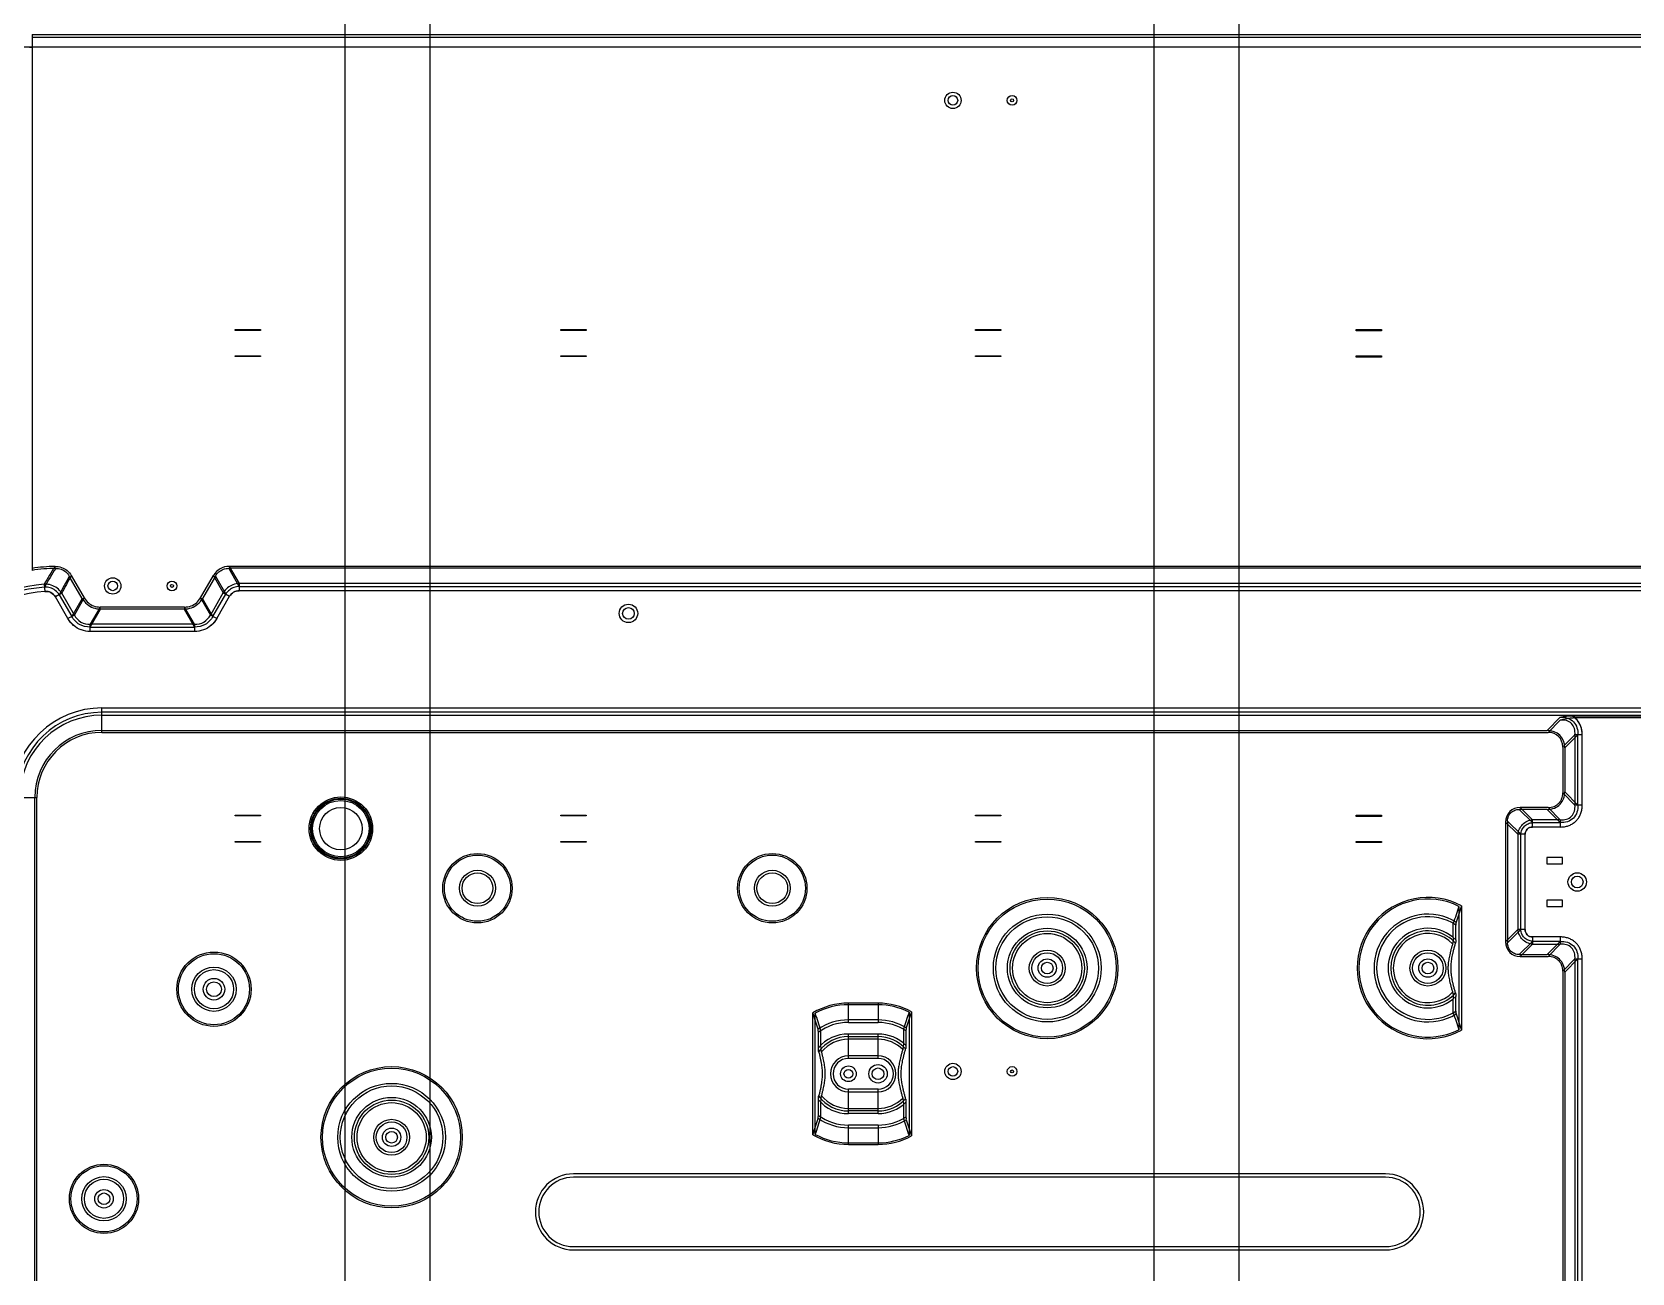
# Model space of a CAD drawing. Header units: inches. Extents: x 67335 to 69337, y -6743 to -3973.
# Drawn here: x 67791.5 to 68169.8, y -5223.7 to -4930.3 of the extents above; entities that cross this region are included whole.
import ezdxf

# ---------------------------------------------------------------- set-up
doc = ezdxf.new("R2010")
doc.units = ezdxf.units.IN
doc.header["$LTSCALE"] = 2.574606
doc.header["$MEASUREMENT"] = 0
doc.layers.get('0').update_dxf_attribs({"linetype": 'CONTINUOUS'})

msp = doc.modelspace()

# ---------------------------------------------------------------- linework, layer by layer
at = {"color": 1}
for p, q in [((67865.54, -5359.57), (67865.54, -4756.05)), ((67885.54, -4756.05), (67885.54, -5359.57)), ((68056.83, -5359.57), (68056.83, -4756.05)), ((68076.83, -4756.05), (68076.83, -5359.57))]:
    msp.add_line(p, q, dxfattribs=at)
at = {"linetype": 'Continuous'}
for p, q in [((67791.52, -4930.96), (67791.52, -5057.63)), ((67791.52, -4930.96), (68849.55, -4930.96)), ((68849.55, -4931.67), (67791.52, -4931.67)), ((68849.55, -4933.9), (67791.52, -4933.9)), ((67839.56, -5000.9), (67839.56, -5000.7)), ((67839.56, -5000.7), (67845.56, -5000.7)), ((67845.56, -5000.7), (67845.56, -5000.9)), ((67916.56, -5000.9), (67916.56, -5000.7)), ((67916.56, -5000.7), (67922.56, -5000.7)), ((67922.56, -5000.7), (67922.56, -5000.9)), ((68014.56, -5000.9), (68014.56, -5000.7)), ((68014.56, -5000.7), (68020.56, -5000.7)), ((68020.56, -5000.7), (68020.56, -5000.9)), ((68104.56, -5001), (68104.56, -5000.7)), ((68104.56, -5000.7), (68110.56, -5000.7)), ((68110.56, -5000.7), (68110.56, -5001)), ((67845.56, -5000.9), (67839.56, -5000.9)), ((67922.56, -5000.9), (67916.56, -5000.9)), ((68020.56, -5000.9), (68014.56, -5000.9)), ((68110.56, -5001), (68104.56, -5001)), ((67839.56, -5007.1), (67839.56, -5006.9)), ((67839.56, -5006.9), (67845.56, -5006.9)), ((67845.56, -5007.1), (67839.56, -5007.1)), ((67845.56, -5006.9), (67845.56, -5007.1)), ((67916.56, -5007.1), (67916.56, -5006.9)), ((67916.56, -5006.9), (67922.56, -5006.9)), ((67922.56, -5007.1), (67916.56, -5007.1)), ((67922.56, -5006.9), (67922.56, -5007.1)), ((68014.56, -5007.1), (68014.56, -5006.9)), ((68014.56, -5006.9), (68020.56, -5006.9)), ((68020.56, -5007.1), (68014.56, -5007.1)), ((68020.56, -5006.9), (68020.56, -5007.1)), ((68104.56, -5007.2), (68104.56, -5006.9)), ((68104.56, -5006.9), (68110.56, -5006.9)), ((68110.56, -5007.2), (68104.56, -5007.2)), ((68110.56, -5006.9), (68110.56, -5007.2)), ((67840.5, -5061.41), (67838.03, -5057.14)), ((68198.92, -5057.14), (67838.03, -5057.14)), ((67838.16, -5056.68), (67840.5, -5060.72)), ((68198.79, -5056.68), (67838.16, -5056.68)), ((67794.42, -5060.88), (67794.57, -5062.61)), ((67803.39, -5064.25), (67800.34, -5058.97)), ((67800.81, -5058.86), (67803.86, -5064.13)), ((67831.36, -5064.13), (67834.41, -5058.85)), ((67834.88, -5058.96), (67831.83, -5064.25)), ((67836.75, -5062.89), (67834.41, -5058.85)), ((67834.88, -5058.96), (67837.35, -5063.23)), ((67840.5, -5060.72), (67840.5, -5062.45)), ((68196.46, -5060.72), (67840.5, -5060.72)), ((67798.56, -5063.03), (67797.06, -5063.9)), ((67800.03, -5069.04), (67797.06, -5063.9)), ((67797.96, -5063.38), (67800.93, -5068.52)), ((67801.53, -5068.18), (67798.56, -5063.03)), ((67803.39, -5064.25), (67800.93, -5068.52)), ((67801.53, -5068.18), (67803.86, -5064.13)), ((67831.36, -5064.13), (67833.69, -5068.18)), ((67834.29, -5068.52), (67831.83, -5064.25)), ((67836.75, -5062.89), (67833.69, -5068.18)), ((67834.29, -5068.52), (67837.35, -5063.23)), ((67835.19, -5069.04), (67838.25, -5063.75)), ((67836.75, -5062.89), (67838.25, -5063.75)), ((67840.5, -5061.41), (68196.46, -5061.41)), ((68196.46, -5062.45), (67840.5, -5062.45)), ((67801.53, -5068.18), (67800.03, -5069.04)), ((67807.61, -5066.3), (67805.28, -5070.34)), ((67805.28, -5071.03), (67807.74, -5066.76)), ((67827.61, -5066.3), (67807.61, -5066.3)), ((67827.48, -5066.76), (67807.74, -5066.76)), ((67827.48, -5066.76), (67829.94, -5071.03)), ((67829.94, -5070.34), (67827.61, -5066.3)), ((67835.19, -5069.04), (67833.69, -5068.18)), ((67805.28, -5072.07), (67805.28, -5070.34)), ((67829.94, -5070.34), (67805.28, -5070.34)), ((67805.28, -5071.03), (67829.94, -5071.03)), ((67829.94, -5072.07), (67805.28, -5072.07)), ((67829.94, -5070.34), (67829.94, -5072.07)), ((67808.04, -5095.92), (67808.04, -5090.14)), ((67808.04, -5090.14), (68833.04, -5090.14)), ((68833.04, -5091.18), (67808.04, -5091.18)), ((67808.04, -5091.88), (68833.04, -5091.88)), ((68152.84, -5092.34), (68149.72, -5095.46)), ((68149.95, -5095.92), (68152.84, -5093.03)), ((68155.59, -5091.99), (68185.48, -5091.99)), ((68156.26, -5092.45), (68184.81, -5092.45)), ((67808.04, -5095.46), (68149.72, -5095.46)), ((67808.04, -5095.92), (68149.95, -5095.92)), ((68156.3, -5096.5), (68153.42, -5099.38)), ((68153.88, -5099.61), (68157, -5096.5)), ((68158.04, -5096.5), (68156.3, -5096.49)), ((68156.3, -5096.5), (68156.3, -5113.1)), ((68157, -5113.1), (68157, -5096.5)), ((68158.04, -5113.1), (68158.04, -5096.5)), ((68153.42, -5099.38), (68153.42, -5110.22)), ((68153.88, -5099.61), (68153.88, -5109.99)), ((68153.42, -5110.22), (68156.3, -5113.1)), ((68157, -5113.1), (68153.88, -5109.99)), ((67788.94, -5111.3), (67792.65, -5111.3)), ((67792.19, -5352.12), (67792.19, -5111.3)), ((67792.65, -5352.35), (67792.65, -5111.3)), ((68146.27, -5117.26), (68143.15, -5114.14)), ((68149.72, -5114.14), (68143.15, -5114.14)), ((68143.38, -5113.68), (68146.27, -5116.57)), ((68149.95, -5113.68), (68143.38, -5113.68)), ((68149.72, -5114.14), (68152.84, -5117.26)), ((68152.84, -5116.57), (68149.95, -5113.68)), ((68158.04, -5113.1), (68156.3, -5113.1)), ((67839.56, -5115.69), (67839.56, -5115.49)), ((67839.56, -5115.49), (67845.56, -5115.49)), ((67845.56, -5115.69), (67839.56, -5115.69)), ((67845.56, -5115.49), (67845.56, -5115.69)), ((67916.56, -5115.69), (67916.56, -5115.49)), ((67916.56, -5115.49), (67922.56, -5115.49)), ((67922.56, -5115.69), (67916.56, -5115.69)), ((67922.56, -5115.49), (67922.56, -5115.69)), ((68014.56, -5115.69), (68014.56, -5115.49)), ((68014.56, -5115.49), (68020.56, -5115.49)), ((68020.56, -5115.69), (68014.56, -5115.69)), ((68020.56, -5115.49), (68020.56, -5115.69)), ((68104.56, -5115.79), (68104.56, -5115.49)), ((68104.56, -5115.49), (68110.56, -5115.49)), ((68110.56, -5115.79), (68104.56, -5115.79)), ((68110.56, -5115.49), (68110.56, -5115.79)), ((68139.92, -5117.14), (68139.92, -5145.45)), ((68142.8, -5120.03), (68139.92, -5117.14)), ((68140.38, -5116.91), (68140.38, -5145.69)), ((68140.38, -5116.91), (68143.5, -5120.03)), ((68146.27, -5118.3), (68146.27, -5116.57)), ((68152.84, -5116.57), (68146.27, -5116.57)), ((68146.27, -5117.26), (68152.84, -5117.26)), ((68152.84, -5116.57), (68152.84, -5118.3)), ((67839.56, -5121.89), (67839.56, -5121.69)), ((67839.56, -5121.69), (67845.56, -5121.69)), ((67845.56, -5121.69), (67845.56, -5121.89)), ((67916.56, -5121.89), (67916.56, -5121.69)), ((67916.56, -5121.69), (67922.56, -5121.69)), ((67922.56, -5121.69), (67922.56, -5121.89)), ((68014.56, -5121.89), (68014.56, -5121.69)), ((68014.56, -5121.69), (68020.56, -5121.69)), ((68020.56, -5121.69), (68020.56, -5121.89)), ((68104.56, -5121.99), (68104.56, -5121.69)), ((68104.56, -5121.69), (68110.56, -5121.69)), ((68110.56, -5121.69), (68110.56, -5121.99)), ((68142.8, -5120.03), (68142.8, -5142.57)), ((68144.54, -5120.03), (68142.8, -5120.03)), ((68143.5, -5142.57), (68143.5, -5120.03)), ((68144.54, -5142.57), (68144.54, -5120.03)), ((68152.84, -5118.3), (68146.27, -5118.3)), ((67845.56, -5121.89), (67839.56, -5121.89)), ((67922.56, -5121.89), (67916.56, -5121.89)), ((68020.56, -5121.89), (68014.56, -5121.89)), ((68110.56, -5121.99), (68104.56, -5121.99)), ((68149.64, -5125.5), (68149.64, -5127)), ((68153.34, -5125.5), (68149.64, -5125.5)), ((68153.34, -5127), (68153.34, -5125.5)), ((68149.64, -5127), (68153.34, -5127)), ((68149.64, -5135.6), (68149.64, -5137.1)), ((68153.34, -5135.6), (68149.64, -5135.6)), ((68153.34, -5137.1), (68153.34, -5135.6)), ((68128.87, -5137.07), (68128.87, -5166.23)), ((68129.48, -5136.97), (68129.48, -5166.33)), ((68149.64, -5137.1), (68153.34, -5137.1)), ((68127.53, -5144.4), (68127.53, -5141.11)), ((68128.14, -5144.95), (68128.14, -5141.48)), ((68139.92, -5145.45), (68142.8, -5142.57)), ((68143.5, -5142.57), (68140.38, -5145.69)), ((68144.54, -5142.57), (68142.8, -5142.57)), ((68146.27, -5144.3), (68146.27, -5146.03)), ((68152.84, -5144.3), (68146.27, -5144.3)), ((68152.84, -5144.3), (68152.84, -5146.03)), ((68143.15, -5148.46), (68146.27, -5145.34)), ((68146.27, -5146.03), (68143.38, -5148.92)), ((68152.84, -5145.34), (68146.27, -5145.34)), ((68146.27, -5146.03), (68152.84, -5146.03)), ((68152.84, -5145.34), (68149.72, -5148.46)), ((68149.95, -5148.92), (68152.84, -5146.03)), ((68143.15, -5148.46), (68149.72, -5148.46)), ((68143.38, -5148.92), (68149.95, -5148.92)), ((68156.3, -5149.5), (68153.42, -5152.38)), ((68153.88, -5152.61), (68157, -5149.5)), ((68156.3, -5149.5), (68156.3, -5313.1)), ((68156.3, -5149.5), (68158.04, -5149.5)), ((68157, -5313.1), (68157, -5149.5)), ((68158.04, -5313.1), (68158.04, -5149.5)), ((68153.42, -5152.38), (68153.42, -5310.22)), ((68153.88, -5152.61), (68153.88, -5309.99)), ((68127.53, -5162.19), (68127.53, -5158.9)), ((68128.14, -5161.82), (68128.14, -5158.35)), ((67976.09, -5191.05), (67976.09, -5162.25)), ((67976.7, -5190.97), (67976.7, -5162.33)), ((67984.54, -5164.52), (67984.54, -5159.95)), ((67991.54, -5159.95), (67984.54, -5159.95)), ((67991.54, -5160.33), (67984.54, -5160.33)), ((67991.54, -5159.95), (67991.54, -5164.52)), ((67998.87, -5162.07), (67998.87, -5191.23)), ((67999.48, -5161.97), (67999.48, -5191.33)), ((67977.43, -5170.49), (67977.43, -5166.82)), ((67978.04, -5169.84), (67978.04, -5166.41)), ((67991.54, -5163.91), (67984.54, -5163.91)), ((67984.54, -5164.52), (67991.54, -5164.52)), ((67997.53, -5166.11), (67997.53, -5169.4)), ((67998.14, -5166.48), (67998.14, -5169.95)), ((67984.54, -5173.02), (67984.54, -5167.24)), ((67991.54, -5167.24), (67984.54, -5167.24)), ((67984.54, -5167.85), (67991.54, -5167.85)), ((67991.54, -5168.47), (67984.54, -5168.47)), ((67991.54, -5173.02), (67991.54, -5167.24)), ((67991.54, -5172.41), (67984.54, -5172.41)), ((67991.54, -5173.02), (67984.54, -5173.02)), ((67984.54, -5186.06), (67984.54, -5180.28)), ((67991.54, -5180.28), (67984.54, -5180.28)), ((67984.54, -5180.89), (67991.54, -5180.89)), ((67991.54, -5186.06), (67991.54, -5180.28)), ((67977.43, -5186.48), (67977.43, -5182.81)), ((67978.04, -5186.89), (67978.04, -5183.46)), ((67984.54, -5184.83), (67991.54, -5184.83)), ((67991.54, -5185.44), (67984.54, -5185.44)), ((67991.54, -5186.06), (67984.54, -5186.06)), ((67997.53, -5183.9), (67997.53, -5187.19)), ((67998.14, -5183.35), (67998.14, -5186.82)), ((67984.54, -5193.35), (67984.54, -5188.78)), ((67991.54, -5188.78), (67984.54, -5188.78)), ((67984.54, -5189.39), (67991.54, -5189.39)), ((67991.54, -5188.78), (67991.54, -5193.35)), ((67984.54, -5192.97), (67991.54, -5192.97)), ((67984.54, -5193.35), (67991.54, -5193.35)), ((68111.54, -5200.3), (67919.54, -5200.3)), ((68111.54, -5201.1), (67919.54, -5201.1)), ((67919.54, -5217.5), (68111.54, -5217.5)), ((67919.54, -5218.3), (68111.54, -5218.3))]:
    msp.add_line(p, q, dxfattribs=at)
for centre, radius in [((68009.24, -4946.51), 1.93), ((68009.24, -4946.51), 1.13), ((68023.24, -4946.51), 1.15), ((68023.24, -4946.51), 0.35), ((67810.61, -5061.3), 1.93), ((67810.61, -5061.3), 1.13), ((67824.61, -5061.3), 1.15), ((67824.61, -5061.3), 0.35), ((67932.54, -5067.8), 2.18), ((67932.54, -5067.8), 1.38), ((67864.54, -5118.69), 7.5), ((67864.54, -5118.69), 7.17), ((67864.54, -5118.69), 7), ((67864.54, -5118.69), 6.67), ((67864.54, -5118.69), 5.03), ((67896.84, -5132.77), 8.2), ((67896.84, -5132.77), 7.82), ((67966.54, -5132.77), 8.2), ((67966.54, -5132.77), 7.82), ((67896.84, -5132.77), 4.24), ((67896.84, -5132.77), 3.63), ((67966.54, -5132.77), 4.24), ((67966.54, -5132.77), 3.63), ((68156.84, -5131.3), 2.18), ((68156.84, -5131.3), 1.38), ((68031.54, -5151.65), 16.7), ((68031.54, -5151.65), 16.32), ((68031.54, -5151.65), 12.74), ((68031.54, -5151.65), 12.13), ((68031.54, -5151.65), 9.41), ((68031.54, -5151.65), 8.79), ((68031.54, -5151.65), 8.18), ((67834.54, -5156.65), 8.78), ((67834.54, -5156.65), 8.4), ((68031.54, -5151.65), 4.24), ((68031.54, -5151.65), 3.63), ((68121.54, -5151.65), 4.24), ((68121.54, -5151.65), 3.63), ((67834.54, -5156.65), 5.24), ((67834.54, -5156.65), 4.63), ((68031.54, -5151.65), 2.18), ((68031.54, -5151.65), 1.38), ((68121.54, -5151.65), 2.18), ((68121.54, -5151.65), 1.38), ((67834.54, -5156.65), 2.55), ((67834.54, -5156.65), 1.75), ((67991.54, -5176.65), 2.18), ((68009.24, -5176.09), 1.93), ((67876.54, -5191.65), 16.7), ((67876.54, -5191.65), 16.32), ((67984.54, -5176.65), 1.85), ((67984.54, -5176.65), 1.05), ((67991.54, -5176.65), 1.38), ((68009.24, -5176.09), 1.13), ((68023.24, -5176.09), 1.15), ((68023.24, -5176.09), 0.35), ((67876.54, -5191.65), 12.74), ((67876.54, -5191.65), 12.13), ((67876.54, -5191.65), 9.41), ((67876.54, -5191.65), 8.79), ((67876.54, -5191.65), 8.18), ((67876.54, -5191.65), 4.24), ((67876.54, -5191.65), 3.63), ((67876.54, -5191.65), 2.18), ((67876.54, -5191.65), 1.38), ((67808.54, -5206.2), 8.19), ((67808.54, -5206.2), 7.82), ((67808.54, -5206.2), 5.24), ((67808.54, -5206.2), 4.63), ((67808.54, -5206.2), 2.18), ((67808.54, -5206.2), 1.38)]:
    msp.add_circle(centre, radius, dxfattribs=at)
for centre, radius, start, end in [((67791.51, -4903.87), 30.02, 265.1963, 270.0116), ((67791.51, -4908.14), 25.76, 264.8133, 270.0117), ((67798.04, -5101.3), 44.62, 91.3841, 98.3984), ((67798.04, -5101.3), 44.16, 91.1901, 98.4869), ((67956.45, -5156.17), 187.97, 148.0459, 149.5392), ((67951.21, -5152.05), 180.97, 148.3718, 150.0019), ((67798.04, -5101.3), 40.58, 95.1124, 180), ((67926.09, -5129.96), 144.4, 150.5537, 152.543), ((67929.63, -5131.21), 147.75, 150.6794, 152.5196), ((67798.04, -5101.3), 39.88, 95.1124, 180), ((67798.04, -5101.3), 38.85, 95.1125, 180), ((67808.04, -5111.3), 21.15, 90, 177.3432), ((67808.04, -5111.3), 20.12, 90, 177.3432), ((67808.04, -5111.3), 19.42, 90, 177.3432), ((67808.04, -5111.3), 15.84, 90, 180), ((67808.04, -5111.3), 15.38, 90, 180), ((68121.54, -5151.65), 16.7, 61.574, 298.426), ((68121.54, -5151.65), 16.32, 63.3016, 296.6984), ((68121.54, -5151.65), 12.74, 58.354, 301.6466), ((68121.54, -5151.65), 12.13, 56.9838, 303.0162), ((69448.48, -5576.94), 1390.99, 161.56499, 161.74031), ((69112.18, -5462.61), 1035.25, 161.66617, 161.8897), ((68121.54, -5151.65), 9.41, 45.3821, 314.6179), ((68121.54, -5151.65), 8.79, 42.0457, 317.9543), ((68121.54, -5151.65), 8.18, 44.4511, 315.5489), ((67984.54, -5176.65), 16.7, 90, 120.3958), ((67377.99, -5359.13), 629.67, 17.84931, 18.22059), ((67984.54, -5176.65), 16.32, 90, 118.6806), ((67147.77, -5436.94), 873.23, 18.04736, 18.329), ((67991.54, -5176.65), 16.7, 61.574, 90), ((67991.54, -5176.65), 16.32, 63.3016, 90), ((69318.48, -5601.94), 1390.99, 161.56499, 161.74031), ((68982.18, -5487.61), 1035.25, 161.66617, 161.8897), ((69455.43, -4724.05), 1398.32, 198.26012, 198.43453), ((69017.75, -4871.78), 935.83, 198.09833, 198.34566), ((67984.54, -5176.65), 12.74, 90, 124.3278), ((67984.54, -5176.65), 12.13, 90, 125.8812), ((67991.54, -5176.65), 12.74, 58.354, 90), ((67991.54, -5176.65), 12.13, 56.9838, 90), ((67984.54, -5176.65), 9.41, 90, 139.0711), ((67984.54, -5176.65), 8.79, 90, 143.0788), ((67984.54, -5176.65), 8.18, 90, 140.8013), ((67991.54, -5176.65), 9.41, 45.3821, 90), ((67991.54, -5176.65), 8.79, 42.0457, 90), ((67991.54, -5176.65), 8.18, 44.4511, 90), ((67984.54, -5176.65), 4.24, 90, 270), ((67984.54, -5176.65), 3.63, 90, 270), ((67991.54, -5176.65), 4.24, 270, 90), ((67991.54, -5176.65), 3.63, 270, 90), ((67984.54, -5176.65), 8.79, 216.9212, 270), ((67984.54, -5176.65), 8.18, 219.1987, 270), ((67984.54, -5176.65), 9.41, 220.9289, 270), ((67991.54, -5176.65), 8.18, 270, 315.5489), ((67991.54, -5176.65), 8.79, 270, 317.9543), ((67991.54, -5176.65), 9.41, 270, 314.6179), ((67311.85, -4972.63), 699.23, 341.79778, 342.13203), ((67147.15, -4916.16), 873.89, 341.67106, 341.95248), ((67984.54, -5176.65), 12.74, 235.6732, 270), ((67984.54, -5176.65), 12.13, 234.1188, 270), ((67991.54, -5176.65), 12.13, 270, 303.0162), ((67991.54, -5176.65), 12.74, 270, 301.6466), ((69325.43, -4749.06), 1398.32, 198.26012, 198.43453), ((68887.75, -4896.78), 935.83, 198.09833, 198.34566), ((67984.54, -5176.65), 16.7, 239.6042, 270), ((67984.54, -5176.65), 16.32, 241.3194, 270), ((67991.54, -5176.65), 16.32, 270, 296.6984), ((67991.54, -5176.65), 16.7, 270, 298.426), ((67919.54, -5209.3), 9, 90, 270), ((67919.54, -5209.3), 8.2, 90, 270), ((68111.54, -5209.3), 9, 270, 90), ((68111.54, -5209.3), 8.2, 270, 90)]:
    msp.add_arc(centre, radius, start, end, dxfattribs=at)
for centre, major_axis, ratio, start_param, end_param in [((67839, -5062.45), (-3, 5.2), 0.83205, -0.447832, 0.447832), ((68148.34, -5101), (4.38, 4.38), 0.774597, -0.659058, 0.659058), ((68148.8, -5100.54), (3.65, 3.65), 0.774597, -0.659058, 0.659058), ((68144.54, -5118.3), (-3.65, 3.65), 0.774597, -0.659058, 0.659058), ((68144.54, -5144.3), (3.65, 3.65), 0.774597, -3.800651, -2.482535)]:
    msp.add_ellipse(centre, major_axis=major_axis, ratio=ratio, start_param=start_param, end_param=end_param, dxfattribs=at)
for points, knots in [([(67796.96, -5056.69), (67797.48, -5056.68), (67798.52, -5056.83), (67799.89, -5057.61), (67800.56, -5058.41), (67800.81, -5058.86)], [0, 0, 0, 0, 0.338529, 0.666201, 1, 1, 1, 1]), ([(67797.12, -5057.15), (67797.55, -5057.14), (67798.43, -5057.27), (67799.58, -5057.92), (67800.13, -5058.6), (67800.34, -5058.97)], [0, 0, 0, 0, 0.337948, 0.668635, 1, 1, 1, 1]), ([(67834.88, -5058.96), (67835.09, -5058.59), (67835.64, -5057.93), (67836.76, -5057.28), (67837.6, -5057.14), (67838.03, -5057.14)], [0, 0, 0, 0, 0.340382, 0.659618, 1, 1, 1, 1]), ([(67798.56, -5063.03), (67798.26, -5062.58), (67797.51, -5061.78), (67796.05, -5061.02), (67794.96, -5060.87), (67794.42, -5060.88)], [0, 0, 0, 0, 0.33516, 0.664992, 1, 1, 1, 1]), ([(67840.5, -5060.72), (67840, -5060.75), (67839.01, -5060.96), (67837.7, -5061.72), (67837.02, -5062.47), (67836.75, -5062.89)], [0, 0, 0, 0, 0.334593, 0.665438, 1, 1, 1, 1]), ([(67797.96, -5063.38), (67797.71, -5062.99), (67797.09, -5062.3), (67795.85, -5061.66), (67794.93, -5061.55), (67794.48, -5061.57)], [0, 0, 0, 0, 0.336043, 0.666773, 1, 1, 1, 1]), ([(67803.39, -5064.25), (67803.69, -5064.76), (67804.44, -5065.68), (67805.98, -5066.57), (67807.15, -5066.76), (67807.74, -5066.76)], [0, 0, 0, 0, 0.340382, 0.659618, 1, 1, 1, 1]), ([(67803.86, -5064.13), (67804.12, -5064.58), (67804.76, -5065.37), (67806.09, -5066.13), (67807.1, -5066.3), (67807.61, -5066.3)], [0, 0, 0, 0, 0.340325, 0.659675, 1, 1, 1, 1]), ([(67827.48, -5066.76), (67828.07, -5066.76), (67829.24, -5066.57), (67830.78, -5065.68), (67831.53, -5064.76), (67831.83, -5064.25)], [0, 0, 0, 0, 0.340382, 0.659618, 1, 1, 1, 1]), ([(67827.61, -5066.3), (67828.12, -5066.3), (67829.13, -5066.13), (67830.46, -5065.37), (67831.1, -5064.58), (67831.36, -5064.13)], [0, 0, 0, 0, 0.340325, 0.659675, 1, 1, 1, 1]), ([(67840.5, -5061.41), (67840.08, -5061.43), (67839.24, -5061.6), (67838.13, -5062.24), (67837.57, -5062.88), (67837.35, -5063.23)], [0, 0, 0, 0, 0.334517, 0.66553, 1, 1, 1, 1]), ([(67805.28, -5071.03), (67804.4, -5071.06), (67802.6, -5070.65), (67801.34, -5069.29), (67800.93, -5068.52)], [0, 0, 0, 0, 0.5, 1, 1, 1, 1]), ([(67801.53, -5068.18), (67801.87, -5068.85), (67802.94, -5070.06), (67804.52, -5070.38), (67805.28, -5070.34)], [0, 0, 0, 0, 0.5, 1, 1, 1, 1]), ([(67829.94, -5070.34), (67830.7, -5070.38), (67832.28, -5070.06), (67833.35, -5068.85), (67833.69, -5068.18)], [0, 0, 0, 0, 0.5, 1, 1, 1, 1]), ([(67834.29, -5068.52), (67833.88, -5069.29), (67832.62, -5070.65), (67830.81, -5071.06), (67829.94, -5071.03)], [0, 0, 0, 0, 0.5, 1, 1, 1, 1]), ([(67805.28, -5072.07), (67804.56, -5072.07), (67803.15, -5071.84), (67801.29, -5070.76), (67800.38, -5069.65), (67800.03, -5069.04)], [0, 0, 0, 0, 0.337873, 0.664717, 1, 1, 1, 1]), ([(67805.28, -5072.07), (67804.57, -5072.07), (67803.15, -5071.84), (67801.28, -5070.76), (67800.38, -5069.65), (67800.03, -5069.04)], [0, 0, 0, 0, 0.334989, 0.668056, 1, 1, 1, 1]), ([(67835.19, -5069.04), (67834.84, -5069.66), (67833.93, -5070.77), (67832.06, -5071.84), (67830.65, -5072.07), (67829.94, -5072.07)], [0, 0, 0, 0, 0.337483, 0.664596, 1, 1, 1, 1]), ([(67835.19, -5069.04), (67834.84, -5069.65), (67833.94, -5070.76), (67832.07, -5071.84), (67830.65, -5072.07), (67829.94, -5072.07)], [0, 0, 0, 0, 0.331968, 0.665036, 1, 1, 1, 1]), ([(68152.84, -5092.34), (68153.17, -5092.27), (68153.8, -5092.14), (68154.72, -5092.02), (68155.31, -5091.99), (68155.59, -5091.99)], [0, 0, 0, 0, 0.364242, 0.698613, 1, 1, 1, 1]), ([(68152.84, -5092.34), (68153.4, -5092.31), (68154.54, -5092.43), (68156.03, -5093.31), (68156.91, -5094.8), (68157.02, -5095.93), (68157, -5096.5)], [0, 0, 0, 0, 0.252375, 0.499991, 0.747616, 1, 1, 1, 1]), ([(68152.84, -5093.03), (68153.15, -5092.94), (68153.75, -5092.77), (68154.64, -5092.58), (68155.47, -5092.48), (68156.01, -5092.45), (68156.26, -5092.45)], [0, 0, 0, 0, 0.278422, 0.539156, 0.78083, 1, 1, 1, 1]), ([(68156.3, -5096.5), (68156.35, -5096.01), (68156.3, -5095.04), (68155.58, -5093.75), (68154.29, -5093.04), (68153.32, -5092.99), (68152.84, -5093.03)], [0, 0, 0, 0, 0.25603, 0.500009, 0.74398, 1, 1, 1, 1]), ([(68158.04, -5096.5), (68158.04, -5095.85), (68157.85, -5094.62), (68156.97, -5093.02), (68156.08, -5092.27), (68155.59, -5091.99)], [0, 0, 0, 0, 0.364419, 0.682059, 1, 1, 1, 1]), ([(68158.04, -5096.5), (68158.04, -5095.96), (68157.91, -5094.93), (68157.3, -5093.52), (68156.64, -5092.77), (68156.26, -5092.45)], [0, 0, 0, 0, 0.353541, 0.677016, 1, 1, 1, 1]), ([(68149.72, -5114.14), (68150.31, -5114.14), (68151.46, -5113.95), (68152.86, -5113.01), (68153.71, -5111.61), (68153.88, -5110.53), (68153.88, -5109.99)], [0, 0, 0, 0, 0.271185, 0.514177, 0.748729, 1, 1, 1, 1]), ([(68149.95, -5113.68), (68150.21, -5113.68), (68150.69, -5113.64), (68151.37, -5113.44), (68151.96, -5113.14), (68152.47, -5112.73), (68152.87, -5112.23), (68153.18, -5111.64), (68153.37, -5110.96), (68153.42, -5110.47), (68153.42, -5110.22)], [0, 0, 0, 0, 0.13846, 0.265311, 0.384583, 0.500028, 0.615446, 0.734718, 0.861546, 1, 1, 1, 1]), ([(68140.38, -5116.91), (68140.38, -5116.52), (68140.51, -5115.77), (68141.13, -5114.83), (68142.06, -5114.26), (68142.78, -5114.14), (68143.15, -5114.14)], [0, 0, 0, 0, 0.268736, 0.511078, 0.746903, 1, 1, 1, 1]), ([(68152.84, -5118.3), (68153.17, -5118.3), (68153.81, -5118.25), (68154.73, -5118.03), (68155.55, -5117.66), (68156.28, -5117.16), (68156.89, -5116.56), (68157.38, -5115.84), (68157.76, -5115.01), (68157.99, -5114.08), (68158.04, -5113.44), (68158.04, -5113.1)], [0, 0, 0, 0, 0.119026, 0.233184, 0.342573, 0.447575, 0.550199, 0.654774, 0.764197, 0.879184, 1, 1, 1, 1]), ([(68157, -5113.1), (68157.02, -5113.66), (68156.91, -5114.8), (68156.03, -5116.29), (68154.54, -5117.17), (68153.4, -5117.29), (68152.84, -5117.26)], [0, 0, 0, 0, 0.252375, 0.5, 0.747625, 1, 1, 1, 1]), ([(68152.84, -5116.57), (68153.32, -5116.61), (68154.29, -5116.56), (68155.58, -5115.85), (68156.3, -5114.56), (68156.35, -5113.59), (68156.3, -5113.1)], [0, 0, 0, 0, 0.25602, 0.5, 0.74398, 1, 1, 1, 1]), ([(68142.8, -5120.03), (68142.85, -5119.59), (68143.1, -5118.72), (68143.88, -5117.63), (68144.97, -5116.86), (68145.83, -5116.62), (68146.27, -5116.57)], [0, 0, 0, 0, 0.253893, 0.50294, 0.750441, 1, 1, 1, 1]), ([(68143.5, -5120.03), (68143.53, -5119.67), (68143.71, -5118.96), (68144.32, -5118.08), (68145.21, -5117.47), (68145.91, -5117.29), (68146.27, -5117.26)], [0, 0, 0, 0, 0.256265, 0.501739, 0.746309, 1, 1, 1, 1]), ([(68127.53, -5144.4), (68127.53, -5144.6), (68127.52, -5144.99), (68127.47, -5145.49), (68127.41, -5145.79), (68127.38, -5145.92)], [0, 0, 0, 0, 0.403511, 0.744972, 1, 1, 1, 1]), ([(68128.22, -5140.8), (68128.2, -5140.86), (68128.17, -5140.99), (68128.15, -5141.22), (68128.14, -5141.39), (68128.14, -5141.48)], [0, 0, 0, 0, 0.2621, 0.598137, 1, 1, 1, 1]), ([(68146.27, -5146.03), (68145.82, -5145.98), (68144.96, -5145.73), (68143.86, -5144.95), (68143.09, -5143.86), (68142.85, -5143), (68142.8, -5142.57)], [0, 0, 0, 0, 0.253893, 0.50294, 0.750441, 1, 1, 1, 1]), ([(68146.27, -5145.34), (68145.91, -5145.31), (68145.2, -5145.13), (68144.31, -5144.51), (68143.7, -5143.63), (68143.53, -5142.93), (68143.5, -5142.57)], [0, 0, 0, 0, 0.256265, 0.501739, 0.746309, 1, 1, 1, 1]), ([(68158.04, -5149.5), (68158.04, -5149.17), (68157.99, -5148.53), (68157.76, -5147.61), (68157.39, -5146.78), (68156.9, -5146.06), (68156.29, -5145.45), (68155.57, -5144.95), (68154.74, -5144.58), (68153.82, -5144.35), (68153.17, -5144.3), (68152.84, -5144.3)], [0, 0, 0, 0, 0.119033, 0.233199, 0.342591, 0.447588, 0.550202, 0.654772, 0.764198, 0.879187, 1, 1, 1, 1]), ([(68127.38, -5145.92), (68127.3, -5146.19), (68127.15, -5146.7), (68126.95, -5147.45), (68126.77, -5148.15), (68126.62, -5148.81), (68126.5, -5149.43), (68126.4, -5150.02), (68126.33, -5150.58), (68126.29, -5151.11), (68126.27, -5151.63), (68126.29, -5152.15), (68126.33, -5152.68), (68126.39, -5153.23), (68126.49, -5153.82), (68126.61, -5154.45), (68126.76, -5155.11), (68126.94, -5155.82), (68127.15, -5156.58), (68127.3, -5157.11), (68127.38, -5157.38)], [0, 0, 0, 0, 0.071125, 0.137283, 0.198961, 0.256616, 0.310699, 0.361341, 0.408885, 0.454293, 0.498306, 0.542043, 0.587225, 0.634731, 0.685537, 0.73989, 0.798052, 0.860473, 0.927632, 1, 1, 1, 1]), ([(68128.07, -5157.54), (68127.99, -5157.25), (68127.84, -5156.7), (68127.63, -5155.9), (68127.45, -5155.14), (68127.3, -5154.43), (68127.18, -5153.76), (68127.09, -5153.13), (68127.03, -5152.54), (68127, -5151.96), (68127, -5151.4), (68127.03, -5150.83), (68127.08, -5150.23), (68127.17, -5149.6), (68127.29, -5148.92), (68127.44, -5148.2), (68127.62, -5147.43), (68127.83, -5146.61), (68127.99, -5146.05), (68128.07, -5145.76)], [0, 0, 0, 0, 0.074034, 0.142989, 0.207439, 0.267885, 0.324717, 0.377524, 0.426786, 0.473905, 0.520625, 0.567584, 0.61683, 0.670016, 0.72733, 0.788505, 0.854036, 0.924374, 1, 1, 1, 1]), ([(68128.14, -5144.95), (68128.14, -5145.06), (68128.14, -5145.26), (68128.11, -5145.53), (68128.09, -5145.69), (68128.07, -5145.76)], [0, 0, 0, 0, 0.404782, 0.738783, 1, 1, 1, 1]), ([(68143.15, -5148.46), (68142.76, -5148.46), (68142, -5148.33), (68141.07, -5147.71), (68140.49, -5146.78), (68140.38, -5146.05), (68140.38, -5145.69)], [0, 0, 0, 0, 0.268736, 0.511078, 0.746903, 1, 1, 1, 1]), ([(68152.84, -5145.34), (68153.4, -5145.31), (68154.54, -5145.43), (68156.03, -5146.31), (68156.91, -5147.8), (68157.02, -5148.93), (68157, -5149.5)], [0, 0, 0, 0, 0.252375, 0.5, 0.747625, 1, 1, 1, 1]), ([(68156.3, -5149.5), (68156.35, -5149.01), (68156.3, -5148.04), (68155.58, -5146.75), (68154.29, -5146.04), (68153.32, -5145.99), (68152.84, -5146.03)], [0, 0, 0, 0, 0.25602, 0.5, 0.74398, 1, 1, 1, 1]), ([(68153.88, -5152.61), (68153.88, -5152.02), (68153.68, -5150.88), (68152.74, -5149.48), (68151.35, -5148.63), (68150.27, -5148.46), (68149.72, -5148.46)], [0, 0, 0, 0, 0.271185, 0.514177, 0.748729, 1, 1, 1, 1]), ([(68153.42, -5152.38), (68153.42, -5152.13), (68153.37, -5151.64), (68153.18, -5150.96), (68152.87, -5150.37), (68152.47, -5149.87), (68151.96, -5149.46), (68151.37, -5149.16), (68150.69, -5148.96), (68150.21, -5148.92), (68149.95, -5148.92)], [0, 0, 0, 0, 0.13846, 0.265311, 0.384583, 0.500028, 0.615446, 0.734718, 0.861546, 1, 1, 1, 1]), ([(68127.38, -5157.38), (68127.41, -5157.51), (68127.47, -5157.82), (68127.52, -5158.32), (68127.53, -5158.7), (68127.53, -5158.9)], [0, 0, 0, 0, 0.265114, 0.606612, 1, 1, 1, 1]), ([(68128.07, -5157.54), (68128.08, -5157.59), (68128.1, -5157.7), (68128.13, -5157.88), (68128.14, -5158.1), (68128.14, -5158.26), (68128.14, -5158.35)], [0, 0, 0, 0, 0.179473, 0.409053, 0.684068, 1, 1, 1, 1]), ([(68128.14, -5161.82), (68128.14, -5161.91), (68128.15, -5162.08), (68128.17, -5162.31), (68128.2, -5162.44), (68128.22, -5162.49)], [0, 0, 0, 0, 0.407441, 0.743705, 1, 1, 1, 1]), ([(67977.43, -5166.82), (67977.43, -5166.73), (67977.42, -5166.55), (67977.4, -5166.32), (67977.37, -5166.19), (67977.35, -5166.13)], [0, 0, 0, 0, 0.408566, 0.744, 1, 1, 1, 1]), ([(67998.22, -5165.8), (67998.2, -5165.86), (67998.17, -5165.99), (67998.15, -5166.22), (67998.14, -5166.39), (67998.14, -5166.48)], [0, 0, 0, 0, 0.2621, 0.598137, 1, 1, 1, 1]), ([(67977.5, -5171.37), (67977.49, -5171.31), (67977.47, -5171.19), (67977.45, -5170.99), (67977.43, -5170.75), (67977.43, -5170.58), (67977.43, -5170.49)], [0, 0, 0, 0, 0.182632, 0.413288, 0.686917, 1, 1, 1, 1]), ([(67978.2, -5171.48), (67978.16, -5171.34), (67978.1, -5171.01), (67978.05, -5170.47), (67978.04, -5170.06), (67978.04, -5169.84)], [0, 0, 0, 0, 0.263423, 0.599348, 1, 1, 1, 1]), ([(67997.38, -5170.92), (67997.3, -5171.19), (67997.15, -5171.7), (67996.95, -5172.45), (67996.77, -5173.15), (67996.62, -5173.81), (67996.5, -5174.43), (67996.4, -5175.02), (67996.33, -5175.58), (67996.29, -5176.11), (67996.27, -5176.63), (67996.29, -5177.15), (67996.33, -5177.68), (67996.39, -5178.23), (67996.49, -5178.82), (67996.61, -5179.45), (67996.76, -5180.11), (67996.94, -5180.82), (67997.15, -5181.58), (67997.3, -5182.11), (67997.38, -5182.38)], [0, 0, 0, 0, 0.071124, 0.137282, 0.198961, 0.256618, 0.310702, 0.361345, 0.40889, 0.454298, 0.498311, 0.542046, 0.587229, 0.634734, 0.68554, 0.739893, 0.798055, 0.860476, 0.927633, 1, 1, 1, 1]), ([(67998.07, -5182.54), (67997.99, -5182.25), (67997.84, -5181.7), (67997.63, -5180.9), (67997.45, -5180.14), (67997.3, -5179.43), (67997.18, -5178.76), (67997.09, -5178.13), (67997.03, -5177.53), (67997, -5176.96), (67997, -5176.4), (67997.03, -5175.83), (67997.08, -5175.23), (67997.17, -5174.6), (67997.29, -5173.92), (67997.44, -5173.2), (67997.62, -5172.43), (67997.83, -5171.61), (67997.99, -5171.05), (67998.07, -5170.76)], [0, 0, 0, 0, 0.074122, 0.143134, 0.20762, 0.268088, 0.324925, 0.377719, 0.426994, 0.474139, 0.520905, 0.567903, 0.617129, 0.670227, 0.727475, 0.788589, 0.854068, 0.924377, 1, 1, 1, 1]), ([(67997.53, -5169.4), (67997.53, -5169.6), (67997.52, -5169.99), (67997.47, -5170.49), (67997.41, -5170.79), (67997.38, -5170.92)], [0, 0, 0, 0, 0.403511, 0.744972, 1, 1, 1, 1]), ([(67998.14, -5169.95), (67998.14, -5170.06), (67998.14, -5170.26), (67998.11, -5170.53), (67998.09, -5170.69), (67998.07, -5170.76)], [0, 0, 0, 0, 0.404782, 0.738783, 1, 1, 1, 1]), ([(67977.5, -5171.37), (67977.58, -5171.65), (67977.71, -5172.19), (67977.89, -5172.98), (67978.04, -5173.73), (67978.16, -5174.43), (67978.25, -5175.1), (67978.31, -5175.73), (67978.33, -5176.34), (67978.33, -5176.94), (67978.31, -5177.54), (67978.25, -5178.17), (67978.17, -5178.84), (67978.05, -5179.55), (67977.9, -5180.3), (67977.71, -5181.1), (67977.58, -5181.65), (67977.5, -5181.93)], [0, 0, 0, 0, 0.08064, 0.156221, 0.227208, 0.293734, 0.356081, 0.414892, 0.471322, 0.526591, 0.58274, 0.640978, 0.703195, 0.770156, 0.841667, 0.918081, 1, 1, 1, 1]), ([(67978.2, -5181.82), (67978.26, -5181.56), (67978.4, -5181.06), (67978.57, -5180.32), (67978.73, -5179.63), (67978.85, -5178.97), (67978.94, -5178.35), (67979.01, -5177.76), (67979.05, -5177.2), (67979.06, -5176.65), (67979.05, -5176.1), (67979.01, -5175.54), (67978.95, -5174.96), (67978.85, -5174.34), (67978.73, -5173.68), (67978.58, -5172.99), (67978.4, -5172.25), (67978.27, -5171.74), (67978.2, -5171.48)], [0, 0, 0, 0, 0.076556, 0.148299, 0.215713, 0.279111, 0.338772, 0.394858, 0.448349, 0.499973, 0.551611, 0.604588, 0.660099, 0.719416, 0.782856, 0.85046, 0.922653, 1, 1, 1, 1]), ([(67977.43, -5182.81), (67977.43, -5182.72), (67977.43, -5182.55), (67977.45, -5182.31), (67977.47, -5182.11), (67977.49, -5181.98), (67977.5, -5181.93)], [0, 0, 0, 0, 0.313087, 0.586714, 0.817368, 1, 1, 1, 1]), ([(67978.04, -5183.46), (67978.04, -5183.23), (67978.05, -5182.83), (67978.1, -5182.28), (67978.16, -5181.96), (67978.2, -5181.82)], [0, 0, 0, 0, 0.406221, 0.742285, 1, 1, 1, 1]), ([(67997.38, -5182.38), (67997.41, -5182.51), (67997.47, -5182.82), (67997.52, -5183.32), (67997.53, -5183.7), (67997.53, -5183.9)], [0, 0, 0, 0, 0.265114, 0.606612, 1, 1, 1, 1]), ([(67998.07, -5182.54), (67998.08, -5182.59), (67998.1, -5182.7), (67998.13, -5182.88), (67998.14, -5183.1), (67998.14, -5183.26), (67998.14, -5183.35)], [0, 0, 0, 0, 0.179473, 0.409053, 0.684068, 1, 1, 1, 1]), ([(67977.35, -5187.17), (67977.37, -5187.11), (67977.4, -5186.97), (67977.42, -5186.74), (67977.43, -5186.57), (67977.43, -5186.48)], [0, 0, 0, 0, 0.264858, 0.599941, 1, 1, 1, 1]), ([(67998.14, -5186.82), (67998.14, -5186.91), (67998.15, -5187.08), (67998.17, -5187.31), (67998.2, -5187.44), (67998.22, -5187.49)], [0, 0, 0, 0, 0.40754, 0.74375, 1, 1, 1, 1])]:
    msp.add_open_spline(points, degree=3, knots=knots, dxfattribs=at)
for points in [[(67794.57, -5062.61), (67795.07, -5062.56), (67796.08, -5062.75), (67796.81, -5063.47), (67797.06, -5063.9)], [(67797.06, -5063.9), (67796.81, -5063.47), (67796.08, -5062.75), (67795.07, -5062.56), (67794.57, -5062.61)], [(67838.25, -5063.75), (67838.48, -5063.36), (67839.13, -5062.69), (67840.04, -5062.45), (67840.5, -5062.45)], [(67840.5, -5062.45), (67840.04, -5062.45), (67839.13, -5062.69), (67838.48, -5063.36), (67838.25, -5063.75)], [(68146.27, -5118.3), (68145.79, -5118.3), (68144.87, -5118.64), (68144.54, -5119.56), (68144.54, -5120.03)], [(68144.54, -5120.03), (68144.54, -5119.56), (68144.87, -5118.64), (68145.79, -5118.3), (68146.27, -5118.3)], [(68144.54, -5142.57), (68144.54, -5143.04), (68144.87, -5143.96), (68145.79, -5144.3), (68146.27, -5144.3)], [(68146.27, -5144.3), (68145.79, -5144.3), (68144.87, -5143.96), (68144.54, -5143.04), (68144.54, -5142.57)]]:
    msp.add_open_spline(points, degree=3, dxfattribs=at)

doc.saveas('drawing.dxf')
